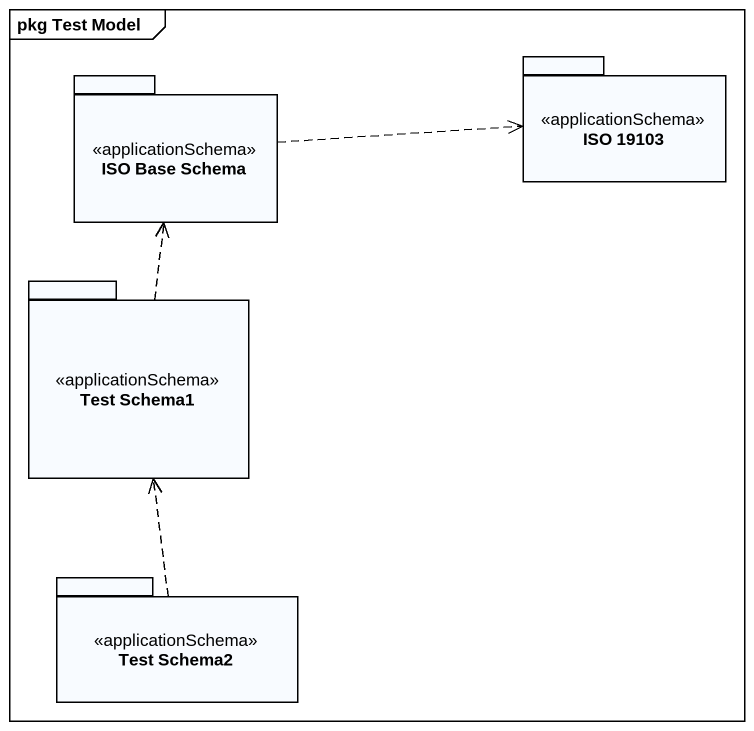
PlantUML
@startuml
mainframe pkg Test Model
package "ISO Base Schema" as ISO_Base_Schema <<applicationSchema>> {
}
package "ISO 19103" as ISO_19103 <<applicationSchema>> {
}
package "Test Schema1" as Test_Schema1 <<applicationSchema>> {
}
package "Test Schema2" as Test_Schema2 <<applicationSchema>> {
}
ISO_Base_Schema .right.> ISO_19103
Test_Schema1 .up.> ISO_Base_Schema
Test_Schema2 .up.> Test_Schema1
@enduml
